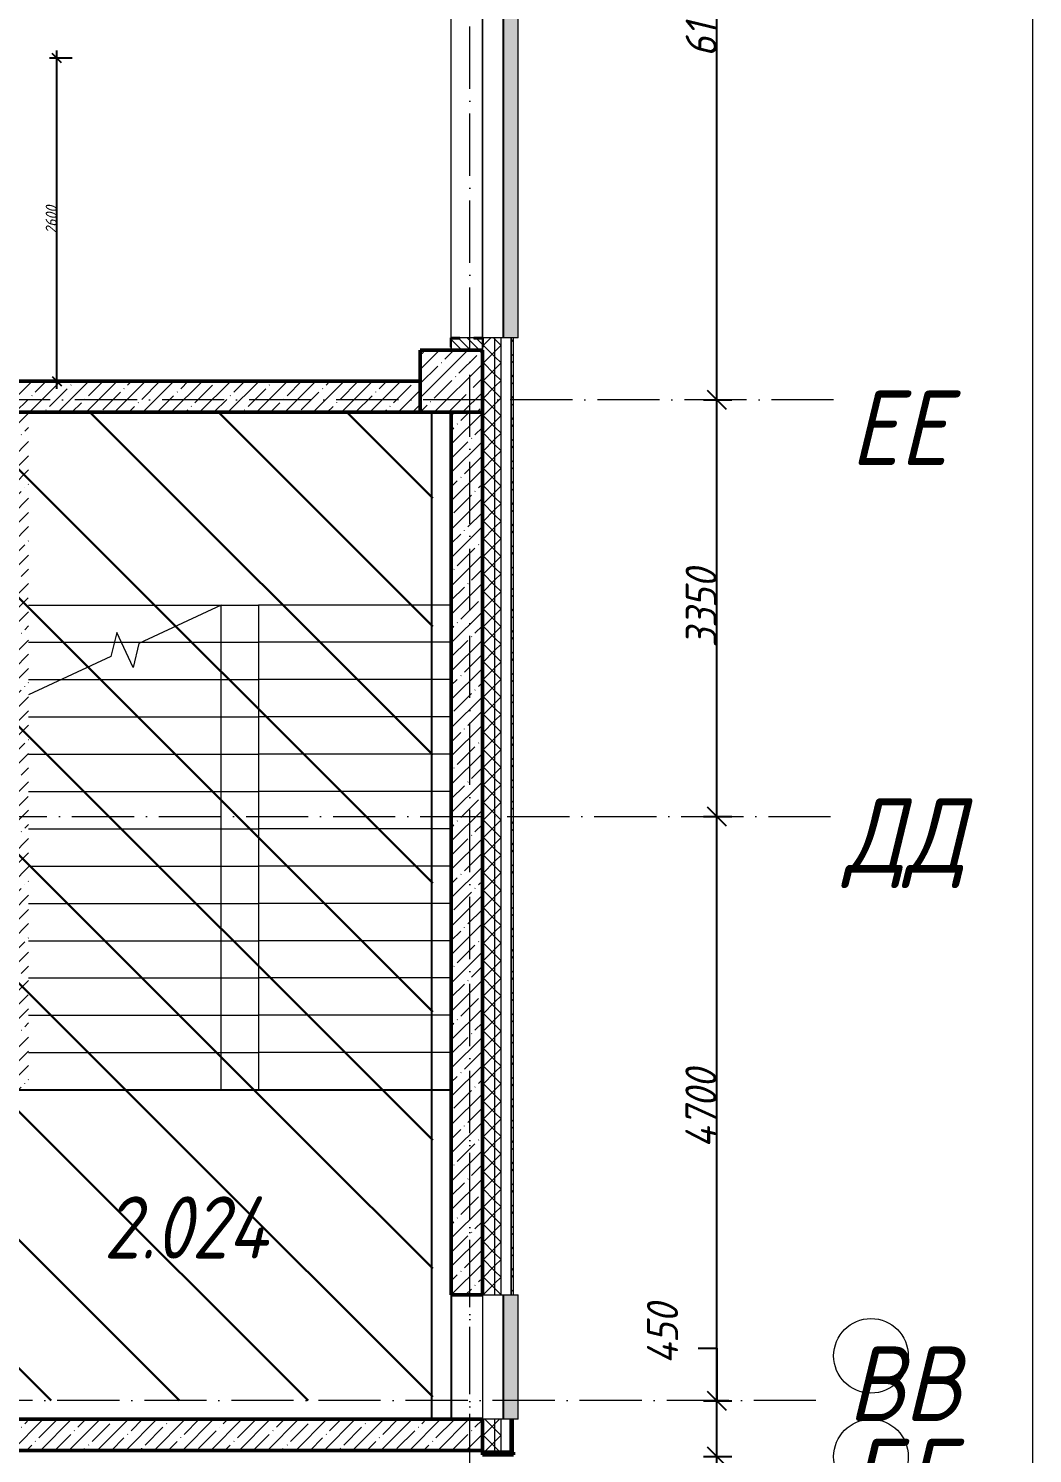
# Model space of a CAD drawing. Header units: millimetres. Extents: x -606178 to 312196, y -19338 to 632709.
# Drawn here: x -167301 to -159228, y 498600 to 510063 of the extents above; entities that cross this region are included whole.
import ezdxf

# ---------------------------------------------------------------- set-up
doc = ezdxf.new("R2010")
doc.units = ezdxf.units.MM
doc.linetypes.add('50_200_ШТРИХ_1Т_ш5_п1_п1_', pattern=[700, 500, -100, 0, -100])
for name, color, linetype, lineweight in [('4) ЛЕстницы', 5, 'Continuous', 30), ('A-____-____-DIMS', 7, 'Continuous', 9), ('A-FLOR-____-OTLN', 7, 'Continuous', 9), ('A-GENM-____-MCUT', 7, 'Continuous', 25), ('A-GENM-____-OTLN-1', 7, 'Continuous', 25), ('A-GLAZ-____-OTLN', 7, 'Continuous', 9), ('A-WALL-____-MCUT', 7, 'Continuous', 13), ('A-WALL-____-MCUT-1', 7, 'Continuous', 9), ('A-WALL-____-MCUT-2', 7, 'Continuous', 50), ('A-WALL-____-MCUT-3', 7, 'Continuous', 9), ('A-WALL-____-OTLN', 7, 'Continuous', 9), ('A-WALL-____-PATT-1', 7, 'Continuous', 9), ('A-WALL-FNSH-MCUT-1', 7, 'Continuous', 9), ('S-COLS-____-MCUT', 7, 'Continuous', 50), ('S-COLS-____-OTLN', 7, 'Continuous', 9), ('S-GRID-____-IDEN', 7, 'Continuous', 9), ('S-GRID-____-OTLN-1', 7, '50_200_ШТРИХ_1Т_ш5_п1_п1_', 9), ('S-STRS-____-MBND', 7, 'Continuous', 9), ('S-STRS-____-OTLN-1', 7, 'Continuous', 9), ('Марки помещений', 7, 'Continuous', 9)]:
    doc.layers.add(name, color=color, linetype=linetype, lineweight=lineweight)
doc.layers.add('A-GLAZ-____-OTLN-1', color=7, linetype='Continuous', lineweight=9, true_color=0xc0c0c0)
doc.styles.add('ISOCPEUR_I', font='isocpeui.ttf', dxfattribs={"width": 0.9, "height": 2.5})
doc.styles.add('ISOCPEUR_I_2', font='isocpeui.ttf', dxfattribs={"width": 0.85, "height": 2.3})
doc.styles.add('ISOCPEUR_I_7', font='isocpeui.ttf', dxfattribs={"width": 0.9, "height": 90})
doc.styles.add('ISOCPEUR_I_9', font='isocpeui.ttf', dxfattribs={"width": 0.9, "height": 250})
doc.dimstyles.new('ISO-1_8_0_9К_СРЕДНИЙ_Кладочные_2', dxfattribs={"dimscale": 304.8, "dimtxt": 89.638306, "dimasz": 0.246063, "dimexe": 0.19685, "dimexo": 0, "dimgap": 0, "dimtad": 1, "dimdec": 3, "dimrnd": 0.001, "dimdsep": 46, "dimtxsty": 'ISOCPEUR_I_7', "dimblk1": 'OBLIQUE', "dimblk2": 'OBLIQUE', "dimsah": 1, "dimcen": 0.09, "dimdle": 0.19685, "dimazin": 0, "dimtfac": 1, "dimtdec": 4, "dimtix": 1, "dimtmove": 1, "dimatfit": 3, "dimfxl": 1, "dimtvp": 1, "dimtolj": 1, "dimtzin": 0, "dimarcsym": 2})
doc.dimstyles.new('ISO-2_5_0_9К_БОЛЬШОЙ_ОСИ', dxfattribs={"dimscale": 304.8, "dimtxt": 248.995294, "dimasz": 0.492126, "dimexe": 0.393701, "dimexo": 0, "dimgap": 0, "dimtad": 1, "dimdec": 0, "dimzin": 0, "dimdsep": 46, "dimtxsty": 'ISOCPEUR_I_9', "dimblk1": 'OBLIQUE', "dimblk2": 'OBLIQUE', "dimsah": 1, "dimcen": 0.09, "dimdle": 0.393701, "dimazin": 0, "dimtfac": 1, "dimtdec": 4, "dimtix": 1, "dimtmove": 0, "dimatfit": 3, "dimfxl": 1, "dimtvp": 1, "dimtolj": 1, "dimtzin": 0, "dimarcsym": 2})
doc.dimstyles.new('ISO-2_5_0_9К_БОЛЬШОЙ_ОСИ_1', dxfattribs={"dimscale": 304.8, "dimtxt": 248.995294, "dimasz": 0.492126, "dimexe": 0.393701, "dimexo": 0, "dimgap": 0, "dimtad": 1, "dimdec": 0, "dimzin": 0, "dimdsep": 46, "dimtxsty": 'ISOCPEUR_I_9', "dimblk1": 'OBLIQUE', "dimblk2": 'OBLIQUE', "dimsah": 1, "dimcen": 0.09, "dimdle": 0.393701, "dimazin": 0, "dimtfac": 1, "dimtdec": 4, "dimtix": 1, "dimtmove": 1, "dimatfit": 3, "dimfxl": 1, "dimtvp": 1, "dimtolj": 1, "dimtzin": 0, "dimarcsym": 2})
pattern_1 = [(45, (-264901.3, 451794.26), (-70.71068, 70.71068), []), (135, (-264901.3, 451794.26), (-70.71068, -70.71068), [])]
pattern_2 = [(45, (-264901.3, 451794.26), (-114.04925, 114.04925), []), (45, (-264787.25, 451794.26), (-114.04925, 114.04925), [201.612, -40.322, 3.353, -36.97])]
pattern_3 = [(45, (-264901.3, 451794.26), (-70.71068, 70.71068), []), (135, (-264901.3, 451794.26), (-70.71068, -70.71068), [])]
pattern_4 = [(135, (-308161, 388080.6), (-516.3647, -516.3647), [])]

# ---------------------------------------------------------------- blocks, each defined once
blk = doc.blocks.new('BSC_Колонна _Прямоугольная - 500х500-V111-АР1_План отверстий 2 этажа в осях 1-64_Ю-ЯЯ')
at = {"layer": 'S-COLS-____-OTLN'}
h = blk.add_hatch(dxfattribs=at)
h.set_pattern_fill('FP_124', color=256, style=0, pattern_type=2)
h.set_pattern_definition([(315, (-55431.04, 101000), (114.04925, 114.04925), []), (315, (-55431.04, 100885.95), (114.04925, 114.04925), [201.613, -40.323, 3.353, -36.97])])
h.paths.add_polyline_path([(-250, 250), (-250, -250), (250, -250), (250, 250)], flags=0)
at = {"layer": 'S-COLS-____-MCUT'}
for p, q in [((250, 250), (-250, 250)), ((-250, 250), (-250, -250)), ((250, -250), (250, 250)), ((-250, -250), (250, -250))]:
    blk.add_line(p, q, dxfattribs=at)
blk = doc.blocks.new('Фахверк_СКБ_Уголок - 250_2700_1-27501432-АР1_План отверстий 2 этажа в осях 1-64_Ю-ЯЯ')
at = {"layer": 'A-GENM-____-MCUT'}
for p, q in [((200, 181), (125, 181)), ((125, 181), (125, 106)), ((131, 106), (131, 175)), ((131, 175), (200, 175)), ((200, 175), (200, 181)), ((125, 106), (131, 106)), ((131, -6), (125, -6)), ((125, -6), (125, -81)), ((125, -81), (200, -81)), ((131, -75), (131, -6)), ((200, -75), (131, -75)), ((200, -81), (200, -75))]:
    blk.add_line(p, q, dxfattribs=at)
blk = doc.blocks.new('Отлив_СКБ - Отлив витража_120_НВФ-31884153-АР1_План отверстий 2 этажа в осях 1-64_Ю-ЯЯ')
at = {"layer": 'A-GLAZ-____-OTLN-1'}
for points in [[(0, 0), (0, -2), (13700, -2), (13700, 0), (4672, 0)], [(0, -83), (0, -120), (13700, -120), (13700, -2), (0, -2), (0, -63)]]:
    blk.add_hatch(color=256, dxfattribs=at).paths.add_polyline_path(points, flags=0)
at = {"layer": 'A-GLAZ-____-OTLN'}
for p, q in [((0, 0), (13700, 0)), ((13700, -2), (0, -2)), ((0, -120), (0, -83)), ((0, -120), (13700, -120))]:
    blk.add_line(p, q, dxfattribs=at)
blk = doc.blocks.new('Отлив_СКБ - Отлив витража_120_НВФ-31885283-АР1_План отверстий 2 этажа в осях 1-64_Ю-ЯЯ')
at = {"layer": 'A-GLAZ-____-OTLN-1'}
for points in [[(426, -2), (1000, -2), (1000, 0), (0, 0), (0, -2)], [(426, -120), (1000, -120), (1000, -2), (0, -2), (0, -120)]]:
    blk.add_hatch(color=256, dxfattribs=at).paths.add_polyline_path(points, flags=0)
at = {"layer": 'A-GLAZ-____-OTLN'}
for p, q in [((0, 0), (1000, 0)), ((1000, -2), (0, -2)), ((0, -120), (0, -83)), ((1000, -83), (1000, -120)), ((0, -120), (1000, -120))]:
    blk.add_line(p, q, dxfattribs=at)
blk = doc.blocks.new('Стены 13 - Стены 4-31812941-АР1_План отверстий 2 этажа в осях 1-64_Ю-ЯЯ')
at = {"layer": 'A-WALL-____-MCUT'}
for p, q in [((-1844, 41030), (-1844, 41010)), ((-1594, 41030), (-1844, 41030)), ((-1844, 41010), (-1594, 41010)), ((-1594, 41010), (-1594, 41030))]:
    blk.add_line(p, q, dxfattribs=at)
blk = doc.blocks.new('Стены 13 - Стены 4-31812941-АР1_План отверстий 2 этажа в осях 1-64_А-ГГ')
at = {"layer": 'A-WALL-____-MCUT-2'}
for p, q in [((-1844, 41030), (-1844, 41010)), ((-1594, 41030), (-1844, 41030)), ((-1844, 41010), (-1594, 41010)), ((-1594, 41010), (-1594, 41030))]:
    blk.add_line(p, q, dxfattribs=at)
blk = doc.blocks.new('Ось сетки - Круг_Ø6_00__ISO-2_5_0_9K_-25732049-АР1_План отверстий 1 этажа в осях 1-64_А-ГГ')
at = {"layer": 'S-GRID-____-IDEN'}
blk.add_circle((0, 0), 3, dxfattribs=at)
blk = doc.blocks.new('_Oblique')
at = {"color": 0, "linetype": 'ByBlock', "lineweight": -2}
blk.add_line((-0.5, -0.5), (0.5, 0.5), dxfattribs=at)
blk = doc.blocks.new('*D4671')
at = {"layer": 'A-____-____-DIMS', "color": 0, "lineweight": -2, "transparency": 16777216}
for p, q in [((-161767, 494905), (-161767, 498695)), ((-161873, 498575), (-161647, 498575)), ((-161873, 495025), (-161647, 495025))]:
    blk.add_line(p, q, dxfattribs=at)
at = {"layer": 'Defpoints', "color": 0, "transparency": 16777216}
for p in [(-161873, 498575), (-161767, 498575), (-161873, 495025)]:
    blk.add_point(p, dxfattribs=at)
at = {"layer": 'A-____-____-DIMS', "color": 0, "lineweight": -2, "transparency": 16777216, "xscale": 150, "yscale": 150, "zscale": 150}
for p, rotation in [((-161767, 498575), 90), ((-161767, 495025), 270)]:
    blk.add_blockref('_Oblique', p, dxfattribs=dict(at, rotation=rotation))
at = {"layer": 'A-____-____-DIMS', "color": 0, "transparency": 16777216, "insert": (-161892, 496800), "char_height": 250, "width": 758.48, "attachment_point": 5, "rotation": 90, "style": 'ISOCPEUR_I_9'}
blk.add_mtext('\\A1;3550', dxfattribs=at)
blk = doc.blocks.new('*D4672')
at = {"layer": 'A-____-____-DIMS', "color": 0, "lineweight": -2, "transparency": 16777216}
for p, q in [((-161917, 499448), (-161767, 499448)), ((-161767, 499448), (-161767, 499025)), ((-161767, 498455), (-161767, 499145)), ((-161873, 499025), (-161647, 499025)), ((-161873, 498575), (-161647, 498575))]:
    blk.add_line(p, q, dxfattribs=at)
at = {"layer": 'Defpoints', "color": 0, "transparency": 16777216}
for p in [(-161873, 499025), (-161767, 499025), (-161873, 498575)]:
    blk.add_point(p, dxfattribs=at)
at = {"layer": 'A-____-____-DIMS', "color": 0, "lineweight": -2, "transparency": 16777216, "xscale": 150, "yscale": 150, "zscale": 150}
for p, rotation in [((-161767, 499025), 90), ((-161767, 498575), 270)]:
    blk.add_blockref('_Oblique', p, dxfattribs=dict(at, rotation=rotation))
at = {"layer": 'A-____-____-DIMS', "color": 0, "transparency": 16777216, "insert": (-162328, 499319), "char_height": 250, "width": 591.84, "attachment_point": 1, "rotation": 90, "line_spacing_factor": 1.149209, "style": 'ISOCPEUR_I_9'}
blk.add_mtext('\\A1;450', dxfattribs=at)
blk = doc.blocks.new('*D4774')
at = {"layer": 'A-____-____-DIMS', "color": 0, "lineweight": -2, "transparency": 16777216}
for p, q in [((-161767, 494905), (-161767, 498695)), ((-161873, 498575), (-161647, 498575)), ((-161873, 495025), (-161647, 495025))]:
    blk.add_line(p, q, dxfattribs=at)
at = {"layer": 'Defpoints', "color": 0, "transparency": 16777216}
for p in [(-161873, 498575), (-161767, 498575), (-161873, 495025)]:
    blk.add_point(p, dxfattribs=at)
at = {"layer": 'A-____-____-DIMS', "color": 0, "lineweight": -2, "transparency": 16777216, "xscale": 150, "yscale": 150, "zscale": 150}
for p, rotation in [((-161767, 498575), 90), ((-161767, 495025), 270)]:
    blk.add_blockref('_Oblique', p, dxfattribs=dict(at, rotation=rotation))
at = {"layer": 'A-____-____-DIMS', "color": 0, "transparency": 16777216, "insert": (-161892, 496800), "char_height": 250, "width": 758.48, "attachment_point": 5, "rotation": 90, "style": 'ISOCPEUR_I_9'}
blk.add_mtext('\\A1;3550', dxfattribs=at)
blk = doc.blocks.new('*D4775')
at = {"layer": 'A-____-____-DIMS', "color": 0, "lineweight": -2, "transparency": 16777216}
for p, q in [((-161917, 499448), (-161767, 499448)), ((-161767, 499448), (-161767, 499025)), ((-161767, 498455), (-161767, 499145)), ((-161873, 499025), (-161647, 499025)), ((-161873, 498575), (-161647, 498575))]:
    blk.add_line(p, q, dxfattribs=at)
at = {"layer": 'Defpoints', "color": 0, "transparency": 16777216}
for p in [(-161873, 499025), (-161767, 499025), (-161873, 498575)]:
    blk.add_point(p, dxfattribs=at)
at = {"layer": 'A-____-____-DIMS', "color": 0, "lineweight": -2, "transparency": 16777216, "xscale": 150, "yscale": 150, "zscale": 150}
for p, rotation in [((-161767, 499025), 90), ((-161767, 498575), 270)]:
    blk.add_blockref('_Oblique', p, dxfattribs=dict(at, rotation=rotation))
at = {"layer": 'A-____-____-DIMS', "color": 0, "transparency": 16777216, "insert": (-162328, 499319), "char_height": 250, "width": 591.84, "attachment_point": 1, "rotation": 90, "line_spacing_factor": 1.149209, "style": 'ISOCPEUR_I_9'}
blk.add_mtext('\\A1;450', dxfattribs=at)
blk = doc.blocks.new('*D4776')
at = {"layer": 'A-____-____-DIMS', "color": 0, "lineweight": -2, "transparency": 16777216}
for p, q in [((-161767, 498905), (-161767, 503845)), ((-161873, 503725), (-161647, 503725)), ((-161873, 499025), (-161647, 499025))]:
    blk.add_line(p, q, dxfattribs=at)
at = {"layer": 'Defpoints', "color": 0, "transparency": 16777216}
for p in [(-161873, 503725), (-161767, 503725), (-161873, 499025)]:
    blk.add_point(p, dxfattribs=at)
at = {"layer": 'A-____-____-DIMS', "color": 0, "lineweight": -2, "transparency": 16777216, "xscale": 150, "yscale": 150, "zscale": 150}
for p, rotation in [((-161767, 503725), 90), ((-161767, 499025), 270)]:
    blk.add_blockref('_Oblique', p, dxfattribs=dict(at, rotation=rotation))
at = {"layer": 'A-____-____-DIMS', "color": 0, "transparency": 16777216, "insert": (-161894, 501375), "char_height": 250, "width": 781.46, "attachment_point": 5, "rotation": 90, "style": 'ISOCPEUR_I_9'}
blk.add_mtext('\\A1;4700', dxfattribs=at)
blk = doc.blocks.new('*D4777')
at = {"layer": 'A-____-____-DIMS', "color": 0, "lineweight": -2, "transparency": 16777216}
for p, q in [((-161767, 503605), (-161767, 507195)), ((-161873, 507075), (-161647, 507075)), ((-161873, 503725), (-161647, 503725))]:
    blk.add_line(p, q, dxfattribs=at)
at = {"layer": 'Defpoints', "color": 0, "transparency": 16777216}
for p in [(-161873, 507075), (-161767, 507075), (-161873, 503725)]:
    blk.add_point(p, dxfattribs=at)
at = {"layer": 'A-____-____-DIMS', "color": 0, "lineweight": -2, "transparency": 16777216, "xscale": 150, "yscale": 150, "zscale": 150}
for p, rotation in [((-161767, 507075), 90), ((-161767, 503725), 270)]:
    blk.add_blockref('_Oblique', p, dxfattribs=dict(at, rotation=rotation))
at = {"layer": 'A-____-____-DIMS', "color": 0, "transparency": 16777216, "insert": (-161892, 505400), "char_height": 250, "width": 758.48, "attachment_point": 5, "rotation": 90, "style": 'ISOCPEUR_I_9'}
blk.add_mtext('\\A1;3350', dxfattribs=at)
blk = doc.blocks.new('*D4778')
at = {"layer": 'A-____-____-DIMS', "color": 0, "lineweight": -2, "transparency": 16777216}
for p, q in [((-161767, 506955), (-161767, 513295)), ((-161873, 513175), (-161647, 513175)), ((-161873, 507075), (-161647, 507075))]:
    blk.add_line(p, q, dxfattribs=at)
at = {"layer": 'Defpoints', "color": 0, "transparency": 16777216}
for p in [(-161873, 513175), (-161767, 513175), (-161873, 507075)]:
    blk.add_point(p, dxfattribs=at)
at = {"layer": 'A-____-____-DIMS', "color": 0, "lineweight": -2, "transparency": 16777216, "xscale": 150, "yscale": 150, "zscale": 150}
for p, rotation in [((-161767, 513175), 90), ((-161767, 507075), 270)]:
    blk.add_blockref('_Oblique', p, dxfattribs=dict(at, rotation=rotation))
at = {"layer": 'A-____-____-DIMS', "color": 0, "transparency": 16777216, "insert": (-161892, 510125), "char_height": 250, "width": 701.02, "attachment_point": 5, "rotation": 90, "style": 'ISOCPEUR_I_9'}
blk.add_mtext('\\A1;6100', dxfattribs=at)
blk = doc.blocks.new('*D4959')
at = {"layer": 'A-____-____-DIMS', "color": 0, "lineweight": -2, "transparency": 16777216}
for p, q in [((-167073, 507165), (-167073, 509885)), ((-166951, 509825), (-167133, 509825)), ((-167179, 507225), (-167013, 507225))]:
    blk.add_line(p, q, dxfattribs=at)
at = {"layer": 'Defpoints', "color": 0, "transparency": 16777216}
for p in [(-167073, 509825), (-166951, 509825), (-167179, 507225)]:
    blk.add_point(p, dxfattribs=at)
at = {"layer": 'A-____-____-DIMS', "color": 0, "lineweight": -2, "transparency": 16777216, "xscale": 75, "yscale": 75, "zscale": 75}
for p, rotation in [((-167073, 509825), 90), ((-167073, 507225), 270)]:
    blk.add_blockref('_Oblique', p, dxfattribs=dict(at, rotation=rotation))
at = {"layer": 'A-____-____-DIMS', "color": 0, "transparency": 16777216, "insert": (-167118, 508525), "char_height": 90, "width": 546.1, "attachment_point": 5, "rotation": 90, "style": 'ISOCPEUR_I_7'}
blk.add_mtext('\\A1;2600', dxfattribs=at)

msp = doc.modelspace()

# ---------------------------------------------------------------- hatches: boundary and pattern name
at = {"layer": '4) ЛЕстницы'}
h = msp.add_hatch(dxfattribs=at)
h.set_pattern_fill('ANSI31', color=256, scale=230, angle=90)
h.set_pattern_definition(pattern_4)
h.paths.add_polyline_path([(-167451.3011, 501075.3011), (-167451.3011, 506975.3011), (-164051.3011, 506975.3011), (-164051.3011, 501075.3011)])
h = msp.add_hatch(dxfattribs=at)
h.set_pattern_fill('ANSI31', color=256, scale=230, angle=90)
h.set_pattern_definition(pattern_4)
h.paths.add_polyline_path([(-171551.3011, 499025.3011), (-171551.3011, 501075.3011), (-164051.3011, 501075.3011), (-164051.3011, 499025.3011)])
at = {"layer": 'A-WALL-____-PATT-1'}
h = msp.add_hatch(dxfattribs=at)
h.set_pattern_fill('FP_1', color=256, style=0, pattern_type=2)
h.set_pattern_definition(pattern_1)
h.paths.add_polyline_path([(-163651.3011, 498610.3011), (-163551.3011, 498610.3011), (-163551.3011, 498875.3011), (-163651.3011, 498875.3011)], flags=0)
h.paths.add_polyline_path([(-163551.3011, 499875.3011), (-163551.3011, 507575.3011), (-163645.3011, 507575.3011), (-163645.3011, 507500.3011), (-163651.3011, 507500.3011), (-163651.3011, 499875.3011)], flags=0)
h.paths.add_polyline_path([(-163551.3011, 521275.3011), (-163551.3011, 522525.3011), (-163645.3011, 522525.3011), (-163645.3011, 522450.3011), (-163651.3011, 522450.3011), (-163651.3011, 521350.3011), (-163645.3011, 521350.3011), (-163645.3011, 521275.3011)], flags=0)
h.paths.add_polyline_path([(-163645.3011, 524325.3011), (-163551.3011, 524325.3011), (-163551.3011, 525525.3011), (-163651.3011, 525525.3011), (-163651.3011, 524400.3011), (-163645.3011, 524400.3011), (-163645.3011, 524331.3011)], flags=0)
h.paths.add_polyline_path([(-163645.3011, 527325.3011), (-163551.3011, 527325.3011), (-163551.3011, 528525.3011), (-163645.3011, 528525.3011), (-163645.3011, 528450.3011), (-163651.3011, 528450.3011), (-163651.3011, 527400.3011), (-163645.3011, 527400.3011), (-163645.3011, 527331.3011)], flags=0)
h.paths.add_polyline_path([(-163645.3011, 530325.3011), (-163551.3011, 530325.3011), (-163551.3011, 531525.3011), (-163645.3011, 531525.3011), (-163645.3011, 531450.3011), (-163651.3011, 531450.3011), (-163651.3011, 530400.3011), (-163645.3011, 530400.3011), (-163645.3011, 530331.3011)], flags=0)
h.paths.add_polyline_path([(-163551.3011, 533325.3011), (-163551.3011, 537475.3011), (-163651.3011, 537475.3011), (-163651.3011, 533325.3011)], flags=0)
h = msp.add_hatch(dxfattribs=at)
h.set_pattern_fill('FP_1', color=256, style=0, pattern_type=2)
h.set_pattern_definition(pattern_1)
h.paths.add_polyline_path([(-163501.3011, 498610.3011), (-163501.3011, 498875.3011), (-163551.3011, 498875.3011), (-163551.3011, 498610.3011)], flags=0)
h.paths.add_polyline_path([(-163551.3011, 499875.3011), (-163501.3011, 499875.3011), (-163501.3011, 507575.3011), (-163551.3011, 507575.3011), (-163551.3011, 502561.2016)], flags=0)
h.paths.add_polyline_path([(-163551.3011, 521275.3011), (-163501.3011, 521275.3011), (-163501.3011, 522525.3011), (-163551.3011, 522525.3011), (-163551.3011, 521934.1498)], flags=0)
h.paths.add_polyline_path([(-163551.3011, 524325.3011), (-163501.3011, 524325.3011), (-163501.3011, 525525.3011), (-163551.3011, 525525.3011), (-163551.3011, 525162.9745)], flags=0)
h.paths.add_polyline_path([(-163501.3011, 527325.3011), (-163501.3011, 528525.3011), (-163551.3011, 528525.3011), (-163551.3011, 527325.3011)], flags=0)
h.paths.add_polyline_path([(-163501.3011, 530325.3011), (-163501.3011, 531525.3011), (-163551.3011, 531525.3011), (-163551.3011, 530325.3011)], flags=0)
h.paths.add_polyline_path([(-163501.3011, 533325.3011), (-163501.3011, 537575.3011), (-163551.3011, 537575.3011), (-163551.3011, 533325.3011)], flags=0)
h = msp.add_hatch(dxfattribs=at)
h.set_pattern_fill('FP_6', color=256, style=0, pattern_type=2)
h.set_pattern_definition([(135, (-264901.3, 451794.26), (-35.35534, -35.35534), [])])
h.paths.add_polyline_path([(-163651.3011, 507475.3011), (-163651.3011, 507569.3011), (-163720.3011, 507569.3011), (-163720.3011, 507575.3011), (-163832.3011, 507575.3011), (-163832.3011, 507569.3011), (-163901.3011, 507569.3011), (-163901.3011, 507475.3011), (-163720.3011, 507475.3011)], flags=0)
h = msp.add_hatch(dxfattribs=at)
h.set_pattern_fill('FP_3', color=256, style=0, pattern_type=2)
h.set_pattern_definition([(45, (-264901.3, 451794.26), (-85.53659, 85.53659), []), (45, (-264844.28, 451794.26), (-85.53659, 85.53659), [])])
h.paths.add_polyline_path([(-163401.3011, 498610.3011), (-163401.3011, 498875.3011), (-163421.3011, 498875.3011), (-163421.3011, 498610.3011)], flags=0)
h.paths.add_polyline_path([(-163421.3011, 499875.3011), (-163401.3011, 499875.3011), (-163401.3011, 507575.3011), (-163421.3011, 507575.3011), (-163421.3011, 502561.2016)], flags=0)
h = msp.add_hatch(dxfattribs=at)
h.set_pattern_fill('FP_13', color=256, style=0, pattern_type=2)
h.set_pattern_definition(pattern_2)
h.paths.add_polyline_path([(-164151.3011, 506975.3011), (-164151.3011, 507225.3011), (-167551.3011, 507225.3011), (-167551.3011, 506975.3011), (-165936.4448, 506975.3011)], flags=0)
h = msp.add_hatch(dxfattribs=at)
h.set_pattern_fill('FP_13', color=256, style=0, pattern_type=2)
h.set_pattern_definition(pattern_2)
h.paths.add_polyline_path([(-167301.3011, 501775.3011), (-167301.3011, 506975.3011), (-167551.3011, 506975.3011), (-167551.3011, 501775.3011)], flags=0)
h = msp.add_hatch(dxfattribs=at)
h.set_pattern_fill('FP_13', color=256, style=0, pattern_type=2)
h.set_pattern_definition(pattern_2)
h.paths.add_polyline_path([(-163651.3011, 499875.3011), (-163651.3011, 506975.3011), (-163901.3011, 506975.3011), (-163901.3011, 499875.3011)], flags=0)
h = msp.add_hatch(dxfattribs=at)
h.set_pattern_fill('FP_13', color=256, style=0, pattern_type=2)
h.set_pattern_definition(pattern_2)
h.paths.add_polyline_path([(-167301.3011, 501525.3011), (-167301.3011, 501775.3011), (-168051.3011, 501775.3011), (-168051.3011, 501525.3011), (-167801.3011, 501525.3011)], flags=0)
h = msp.add_hatch(dxfattribs=at)
h.set_pattern_fill('FP_13', color=256, style=0, pattern_type=2)
h.set_pattern_definition(pattern_2)
h.paths.add_polyline_path([(-163651.3011, 498625.3011), (-163651.3011, 498875.3011), (-168051.3011, 498875.3011), (-168051.3011, 498625.3011), (-164168.9441, 498625.3011)], flags=0)
h = msp.add_hatch(dxfattribs=at)
h.set_pattern_fill('FP_25', color=256, style=0, pattern_type=2)
h.set_pattern_definition([(45, (-264901.3, 451794.26), (-114.04925, 114.04925), []), (45, (-264787.25, 451794.26), (-114.04925, 114.04925), [201.612, -40.322, 3.353, -36.97])])
h.paths.add_polyline_path([(-163651.3011, 498625.3011), (-163651.3011, 498875.3011), (-168051.3011, 498875.3011), (-168051.3011, 498625.3011), (-164169.5263, 498625.3011)], flags=0)
h = msp.add_hatch(dxfattribs=at)
h.set_pattern_fill('FP_1', color=256, style=0, pattern_type=2)
h.set_pattern_definition(pattern_3)
h.paths.add_polyline_path([(-163551.3011, 498610.3011), (-163551.3011, 498875.3011), (-163651.3011, 498875.3011), (-163651.3011, 498610.3011)], flags=0)
h = msp.add_hatch(dxfattribs=at)
h.set_pattern_fill('FP_1', color=256, style=0, pattern_type=2)
h.set_pattern_definition(pattern_3)
h.paths.add_polyline_path([(-163501.3011, 498610.3011), (-163501.3011, 498875.3011), (-163551.3011, 498875.3011), (-163551.3011, 498610.3011)], flags=0)
h = msp.add_hatch(dxfattribs=at)
h.set_pattern_fill('FP_3', color=256, style=0, pattern_type=2)
h.set_pattern_definition([(45, (-264901.3, 451794.26), (-85.53659, 85.53659), []), (45, (-264844.28, 451794.26), (-85.53659, 85.53659), [])])
h.paths.add_polyline_path([(-163401.3011, 498610.3011), (-163401.3011, 498875.3011), (-163421.3011, 498875.3011), (-163421.3011, 498610.3011)], flags=0)

# ---------------------------------------------------------------- linework, layer by layer
at = {"color": 1, "lineweight": 0}
msp.add_lwpolyline([(-272464.0879, 544596.983), (-159228.0879, 544596.983), (-159228.0879, 445768.983), (-272464.0879, 445768.983)], close=True, dxfattribs=at)
for points in [[(-167801.3011, 498875.3011), (-164058.9432, 498875.3011), (-164058.9432, 506975.3011), (-167801.3011, 506975.3011)], [(-167801.3011, 501525.3011), (-163901.3011, 501525.3011), (-163901.3011, 498875.3011), (-167801.3011, 498875.3011)]]:
    msp.add_lwpolyline(points, close=True)
at = {"layer": 'A-FLOR-____-OTLN'}
msp.add_line((-163901.3011, 501525.3011), (-165751.3011, 501525.3011), dxfattribs=at)
at = {"layer": 'A-WALL-____-MCUT'}
for p, q in [((-163720.3011, 507575.3011), (-163832.3011, 507575.3011)), ((-163421.3011, 507575.3011), (-163645.3011, 507575.3011)), ((-163421.3011, 499875.3011), (-163421.3011, 507575.3011)), ((-163901.3011, 507500.3011), (-163901.3011, 507475.3011)), ((-163651.3011, 499875.3011), (-163421.3011, 499875.3011)), ((-163651.3011, 498875.3011), (-163651.3011, 498610.3011)), ((-163421.3011, 498875.3011), (-163651.3011, 498875.3011)), ((-163421.3011, 498610.3011), (-163421.3011, 498875.3011)), ((-163651.3011, 498610.3011), (-163421.3011, 498610.3011))]:
    msp.add_line(p, q, dxfattribs=at)
at = {"layer": 'A-WALL-____-MCUT-1'}
for p, q in [((-163551.3011, 499875.3011), (-163551.3011, 507575.3011)), ((-163501.3011, 499875.3011), (-163501.3011, 507575.3011)), ((-163651.3011, 507475.3011), (-163651.3011, 507500.3011)), ((-163651.3011, 507500.3011), (-163651.3011, 507475.3011)), ((-163651.3011, 498875.3011), (-167801.3011, 498875.3011)), ((-163651.3011, 498625.3011), (-163651.3011, 498875.3011)), ((-163551.3011, 498610.3011), (-163551.3011, 498875.3011)), ((-163501.3011, 498610.3011), (-163501.3011, 498875.3011)), ((-168051.3011, 498625.3011), (-163651.3011, 498625.3011))]:
    msp.add_line(p, q, dxfattribs=at)
at = {"layer": 'A-WALL-____-MCUT-2'}
for p, q in [((-164151.3011, 507225.3011), (-167551.3011, 507225.3011)), ((-167551.3011, 506975.3011), (-164151.3011, 506975.3011)), ((-163901.3011, 506975.3011), (-163901.3011, 499875.3011)), ((-163651.3011, 506975.3011), (-163651.3011, 499875.3011)), ((-163651.3011, 499875.3011), (-163651.3011, 506975.3011)), ((-163901.3011, 499875.3011), (-163651.3011, 499875.3011)), ((-163651.3011, 498875.3011), (-167801.3011, 498875.3011)), ((-163651.3011, 498625.3011), (-163651.3011, 498875.3011)), ((-163651.3011, 498875.3011), (-163651.3011, 498610.3011)), ((-163421.3011, 498610.3011), (-163421.3011, 498875.3011)), ((-168051.3011, 498625.3011), (-163651.3011, 498625.3011)), ((-163651.3011, 498610.3011), (-163421.3011, 498610.3011))]:
    msp.add_line(p, q, dxfattribs=at)
at = {"layer": 'A-WALL-____-MCUT-3'}
for p, q in [((-163551.3011, 498610.3011), (-163551.3011, 498875.3011)), ((-163501.3011, 498610.3011), (-163501.3011, 498875.3011))]:
    msp.add_line(p, q, dxfattribs=at)
at = {"layer": 'A-WALL-____-OTLN'}
for p, q in [((-163901.3011, 507575.3011), (-163901.3011, 512925.3011)), ((-163651.3011, 507575.3011), (-163651.3011, 512925.3011)), ((-163651.3011, 512925.3011), (-163651.3011, 507575.3011)), ((-163901.3011, 498875.3011), (-163901.3011, 499875.3011)), ((-163651.3011, 499875.3011), (-163651.3011, 498875.3011))]:
    msp.add_line(p, q, dxfattribs=at)
at = {"layer": 'A-WALL-FNSH-MCUT-1'}
for p, q in [((-163401.3011, 507575.3011), (-163421.3011, 507575.3011)), ((-163421.3011, 507575.3011), (-163421.3011, 499875.3011)), ((-163401.3011, 499875.3011), (-163401.3011, 507575.3011)), ((-163421.3011, 499875.3011), (-163401.3011, 499875.3011)), ((-163401.3011, 498875.3011), (-163421.3011, 498875.3011)), ((-163421.3011, 498875.3011), (-163421.3011, 498610.3011)), ((-163421.3011, 498875.3011), (-163421.3011, 498610.3011)), ((-163401.3011, 498610.3011), (-163401.3011, 498875.3011)), ((-163401.3011, 498610.3011), (-163401.3011, 498875.3011)), ((-163421.3011, 498610.3011), (-163401.3011, 498610.3011)), ((-163421.3011, 498610.3011), (-163401.3011, 498610.3011))]:
    msp.add_line(p, q, dxfattribs=at)
at = {"layer": 'S-GRID-____-OTLN-1'}
for p, q in [((-163751.3011, 491375.8881), (-163751.3011, 542687.1106)), ((-160826.8945, 507075.3011), (-269570.0713, 507075.3011)), ((-195656.6634, 503725.3011), (-160826.8945, 503725.3011)), ((-163751.3011, 447311.6528), (-163751.3011, 501675.2188)), ((-163751.3011, 447311.6528), (-163751.3011, 501675.2188)), ((-160969.1862, 499025.3011), (-171880.0367, 499025.3011)), ((-160969.1862, 499025.3011), (-171880.0367, 499025.3011))]:
    msp.add_line(p, q, dxfattribs=at)
at = {"layer": 'S-STRS-____-MBND'}
for p, q in [((-165751.3011, 505425.3011), (-166413.0126, 505116.74)), ((-166592.3352, 505205.5233), (-166639.5895, 505011.0854)), ((-166460.267, 504922.3021), (-166592.3352, 505205.5233)), ((-166413.0126, 505116.74), (-166460.267, 504922.3021)), ((-166639.5895, 505011.0854), (-167301.3011, 504702.5243))]:
    msp.add_line(p, q, dxfattribs=at)
at = {"layer": 'S-STRS-____-OTLN-1'}
for p, q in [((-167301.3011, 505425.3011), (-165451.3011, 505425.3011)), ((-167301.3011, 505425.3011), (-165451.3011, 505425.3011)), ((-165751.3011, 505125.3011), (-165751.3011, 505425.3011)), ((-163901.3011, 505425.3011), (-165451.3011, 505425.3011)), ((-165451.3011, 505425.3011), (-165451.3011, 505125.3011)), ((-163901.3011, 505425.3011), (-165451.3011, 505425.3011)), ((-167301.3011, 505125.3011), (-166611.8316, 505125.3011)), ((-167301.3011, 505125.3011), (-166611.8316, 505125.3011)), ((-166611.8316, 505125.3011), (-166554.927, 505125.3011)), ((-166611.8316, 505125.3011), (-166554.927, 505125.3011)), ((-166554.927, 505125.3011), (-166394.6531, 505125.3011)), ((-166554.927, 505125.3011), (-166394.6531, 505125.3011)), ((-166394.6531, 505125.3011), (-165751.3011, 505125.3011)), ((-166394.6531, 505125.3011), (-165751.3011, 505125.3011)), ((-165751.3011, 504825.3011), (-165751.3011, 505125.3011)), ((-165751.3011, 505125.3011), (-165451.3011, 505125.3011)), ((-165751.3011, 505125.3011), (-165451.3011, 505125.3011)), ((-165451.3011, 505125.3011), (-165451.3011, 504825.3011)), ((-163901.3011, 505125.3011), (-165451.3011, 505125.3011)), ((-163901.3011, 505125.3011), (-165451.3011, 505125.3011)), ((-167301.3011, 504825.3011), (-167038.0052, 504825.3011)), ((-167301.3011, 504825.3011), (-167038.0052, 504825.3011)), ((-167038.0052, 504825.3011), (-165751.3011, 504825.3011)), ((-167038.0052, 504825.3011), (-165751.3011, 504825.3011)), ((-165751.3011, 504525.3011), (-165751.3011, 504825.3011)), ((-165751.3011, 504825.3011), (-165451.3011, 504825.3011)), ((-165751.3011, 504825.3011), (-165451.3011, 504825.3011)), ((-165451.3011, 504825.3011), (-165451.3011, 504525.3011)), ((-163901.3011, 504825.3011), (-165451.3011, 504825.3011)), ((-163901.3011, 504825.3011), (-165451.3011, 504825.3011)), ((-167301.3011, 504525.3011), (-165751.3011, 504525.3011)), ((-167301.3011, 504525.3011), (-165751.3011, 504525.3011)), ((-165751.3011, 504225.3011), (-165751.3011, 504525.3011)), ((-165751.3011, 504525.3011), (-165451.3011, 504525.3011)), ((-165751.3011, 504525.3011), (-165451.3011, 504525.3011)), ((-165451.3011, 504525.3011), (-165451.3011, 504225.3011)), ((-163901.3011, 504525.3011), (-165451.3011, 504525.3011)), ((-163901.3011, 504525.3011), (-165451.3011, 504525.3011)), ((-167301.3011, 504225.3011), (-165751.3011, 504225.3011)), ((-167301.3011, 504225.3011), (-165751.3011, 504225.3011)), ((-165751.3011, 503925.3011), (-165751.3011, 504225.3011)), ((-165751.3011, 504225.3011), (-165451.3011, 504225.3011)), ((-165751.3011, 504225.3011), (-165451.3011, 504225.3011)), ((-165451.3011, 504225.3011), (-165451.3011, 503925.3011)), ((-163901.3011, 504225.3011), (-165451.3011, 504225.3011)), ((-163901.3011, 504225.3011), (-165451.3011, 504225.3011)), ((-167301.3011, 503925.3011), (-165751.3011, 503925.3011)), ((-167301.3011, 503925.3011), (-165751.3011, 503925.3011)), ((-165751.3011, 503625.3011), (-165751.3011, 503925.3011)), ((-165751.3011, 503925.3011), (-165451.3011, 503925.3011)), ((-165751.3011, 503925.3011), (-165451.3011, 503925.3011)), ((-165451.3011, 503925.3011), (-165451.3011, 503625.3011)), ((-163901.3011, 503925.3011), (-165451.3011, 503925.3011)), ((-163901.3011, 503925.3011), (-165451.3011, 503925.3011)), ((-167301.3011, 503625.3011), (-165751.3011, 503625.3011)), ((-167301.3011, 503625.3011), (-165751.3011, 503625.3011)), ((-165751.3011, 503325.3011), (-165751.3011, 503625.3011)), ((-165751.3011, 503625.3011), (-165451.3011, 503625.3011)), ((-165751.3011, 503625.3011), (-165451.3011, 503625.3011)), ((-165451.3011, 503625.3011), (-165451.3011, 503325.3011)), ((-163901.3011, 503625.3011), (-165451.3011, 503625.3011)), ((-163901.3011, 503625.3011), (-165451.3011, 503625.3011)), ((-167301.3011, 503325.3011), (-165751.3011, 503325.3011)), ((-167301.3011, 503325.3011), (-165751.3011, 503325.3011)), ((-165751.3011, 503025.3011), (-165751.3011, 503325.3011)), ((-165751.3011, 503325.3011), (-165451.3011, 503325.3011)), ((-165751.3011, 503325.3011), (-165451.3011, 503325.3011)), ((-165451.3011, 503325.3011), (-165451.3011, 503025.3011)), ((-163901.3011, 503325.3011), (-165451.3011, 503325.3011)), ((-163901.3011, 503325.3011), (-165451.3011, 503325.3011)), ((-167301.3011, 503025.3011), (-165751.3011, 503025.3011)), ((-167301.3011, 503025.3011), (-165751.3011, 503025.3011)), ((-165751.3011, 502725.3011), (-165751.3011, 503025.3011)), ((-165751.3011, 503025.3011), (-165451.3011, 503025.3011)), ((-165751.3011, 503025.3011), (-165451.3011, 503025.3011)), ((-165451.3011, 503025.3011), (-165451.3011, 502725.3011)), ((-163901.3011, 503025.3011), (-165451.3011, 503025.3011)), ((-163901.3011, 503025.3011), (-165451.3011, 503025.3011)), ((-167301.3011, 502725.3011), (-165751.3011, 502725.3011)), ((-167301.3011, 502725.3011), (-165751.3011, 502725.3011)), ((-165751.3011, 502425.3011), (-165751.3011, 502725.3011)), ((-165751.3011, 502725.3011), (-165451.3011, 502725.3011)), ((-165751.3011, 502725.3011), (-165451.3011, 502725.3011)), ((-165451.3011, 502725.3011), (-165451.3011, 502425.3011)), ((-163901.3011, 502725.3011), (-165451.3011, 502725.3011)), ((-163901.3011, 502725.3011), (-165451.3011, 502725.3011)), ((-167301.3011, 502425.3011), (-165751.3011, 502425.3011)), ((-167301.3011, 502425.3011), (-165751.3011, 502425.3011)), ((-165751.3011, 502125.3011), (-165751.3011, 502425.3011)), ((-165751.3011, 502425.3011), (-165451.3011, 502425.3011)), ((-165751.3011, 502425.3011), (-165451.3011, 502425.3011)), ((-165451.3011, 502425.3011), (-165451.3011, 502125.3011)), ((-163901.3011, 502425.3011), (-165451.3011, 502425.3011)), ((-163901.3011, 502425.3011), (-165451.3011, 502425.3011)), ((-167301.3011, 502125.3011), (-165751.3011, 502125.3011)), ((-167301.3011, 502125.3011), (-165751.3011, 502125.3011)), ((-165751.3011, 501825.3011), (-165751.3011, 502125.3011)), ((-165751.3011, 502125.3011), (-165451.3011, 502125.3011)), ((-165751.3011, 502125.3011), (-165451.3011, 502125.3011)), ((-165451.3011, 502125.3011), (-165451.3011, 501825.3011)), ((-163901.3011, 502125.3011), (-165451.3011, 502125.3011)), ((-163901.3011, 502125.3011), (-165451.3011, 502125.3011)), ((-167301.3011, 501825.3011), (-165751.3011, 501825.3011)), ((-167301.3011, 501825.3011), (-165751.3011, 501825.3011)), ((-165751.3011, 501525.3011), (-165751.3011, 501825.3011)), ((-165751.3011, 501825.3011), (-165451.3011, 501825.3011)), ((-165751.3011, 501825.3011), (-165451.3011, 501825.3011)), ((-165451.3011, 501825.3011), (-165451.3011, 501525.3011)), ((-163901.3011, 501825.3011), (-165451.3011, 501825.3011)), ((-163901.3011, 501825.3011), (-165451.3011, 501825.3011)), ((-167301.3011, 501525.3011), (-165751.3011, 501525.3011)), ((-167301.3011, 501525.3011), (-165751.3011, 501525.3011)), ((-163901.3011, 501525.3011), (-165451.3011, 501525.3011))]:
    msp.add_line(p, q, dxfattribs=at)

# ---------------------------------------------------------------- block references
at = {"layer": 'A-GENM-____-OTLN-1', "rotation": 269.9999999999999}
msp.add_blockref('Фахверк_СКБ_Уголок - 250_2700_1-27501432-АР1_План отверстий 2 этажа в осях 1-64_Ю-ЯЯ', (-163826.3011, 507700.3011), dxfattribs=at)
at = {"layer": 'A-GLAZ-____-OTLN', "rotation": 90}
for name, p in [('Отлив_СКБ - Отлив витража_120_НВФ-31884153-АР1_План отверстий 2 этажа в осях 1-64_Ю-ЯЯ', (-163484.3011, 507575.3011)), ('Отлив_СКБ - Отлив витража_120_НВФ-31885283-АР1_План отверстий 2 этажа в осях 1-64_Ю-ЯЯ', (-163484.3011, 498875.3011))]:
    msp.add_blockref(name, p, dxfattribs=at)
at = {"layer": 'A-WALL-____-OTLN'}
for name in ['Стены 13 - Стены 4-31812941-АР1_План отверстий 2 этажа в осях 1-64_Ю-ЯЯ', 'Стены 13 - Стены 4-31812941-АР1_План отверстий 2 этажа в осях 1-64_А-ГГ']:
    msp.add_blockref(name, (-161807.7893, 457580.0591), dxfattribs=at)
at = {"layer": 'S-COLS-____-OTLN', "rotation": 89.9999999999999}
msp.add_blockref('BSC_Колонна _Прямоугольная - 500х500-V111-АР1_План отверстий 2 этажа в осях 1-64_Ю-ЯЯ', (-163901.3011, 507225.3011), dxfattribs=at)
at = {"layer": 'S-GRID-____-IDEN', "xscale": 99.99999999999993, "yscale": 99.99999999999993, "zscale": 99.99999999999993}
for p, rotation in [((-160526.8945, 499385.7571), 89.99999999999982), ((-160526.8945, 498575.3011), 269.9999999999995)]:
    msp.add_blockref('Ось сетки - Круг_Ø6_00__ISO-2_5_0_9K_-25732049-АР1_План отверстий 1 этажа в осях 1-64_А-ГГ', p, dxfattribs=dict(at, rotation=rotation))

# ---------------------------------------------------------------- texts
at = {"layer": 'S-GRID-____-IDEN', "char_height": 600, "attachment_point": 1}
for s, insert, width, style in [('ЕЕ', (-160693.9649, 507151.377), 404.0505, 'ISOCPEUR_I_9'), ('ДД', (-160740.974, 503871.9336), 505.063125, 'ISOCPEUR_I_9'), ('ВВ', (-160711.9649, 499461.833), 447.341625, 'ISOCPEUR_I'), ('ВВ', (-160711.9649, 499461.833), 447.341625, 'ISOCPEUR_I_9'), ('ББ', (-160717.124, 498721.9336), 447.341625, 'ISOCPEUR_I'), ('ББ', (-160717.124, 498721.9336), 447.341625, 'ISOCPEUR_I_9')]:
    msp.add_mtext(s, dxfattribs=dict(at, insert=insert, width=width, style=style))
at = {"layer": 'Марки помещений', "insert": (-166697.0366, 500668.4901), "char_height": 500, "width": 817.72125, "attachment_point": 1, "style": 'ISOCPEUR_I_2'}
msp.add_mtext('2.024', dxfattribs=at)

# ---------------------------------------------------------------- dimensions: what is measured, and where the dimension line sits
at = {"layer": 'A-____-____-DIMS'}
for base, p1, p2, dimstyle, override, picture, middle in [((-161767.0596, 513175.3011), (-161873.1256, 507075.3011), (-161873.1256, 513175.3011), 'ISO-2_5_0_9К_БОЛЬШОЙ_ОСИ', {"dimpost": '<>', "dimfxl": 6100}, '*D4778', (-161892.0596, 510125.3011)), ((-167073.3703, 509825.3011), (-167179.4364, 507225.3011), (-166951.3011, 509825.3011), 'ISO-1_8_0_9К_СРЕДНИЙ_Кладочные_2', {"dimpost": '<>', "dimfxl": 2609.989599}, '*D4959', (-167118.3703, 508525.3011)), ((-161767.0596, 507075.3011), (-161873.1256, 503725.3011), (-161873.1256, 507075.3011), 'ISO-2_5_0_9К_БОЛЬШОЙ_ОСИ', {"dimpost": '<>', "dimfxl": 3350}, '*D4777', (-161892.0596, 505400.3011)), ((-161767.0596, 503725.3011), (-161873.1256, 499025.3011), (-161873.1256, 503725.3011), 'ISO-2_5_0_9К_БОЛЬШОЙ_ОСИ', {"dimpost": '<>', "dimfxl": 4700}, '*D4776', (-161893.6694, 501375.3011)), ((-161767.0596, 498575.3011), (-161873.1256, 495025.3011), (-161873.1256, 498575.3011), 'ISO-2_5_0_9К_БОЛЬШОЙ_ОСИ', {"dimpost": '<>', "dimfxl": 3550}, '*D4671', (-161892.0596, 496800.3011)), ((-161767.0596, 498575.3011), (-161873.1256, 495025.3011), (-161873.1256, 498575.3011), 'ISO-2_5_0_9К_БОЛЬШОЙ_ОСИ', {"dimpost": '<>', "dimfxl": 3550}, '*D4774', (-161892.0596, 496800.3011))]:
    dim = msp.add_linear_dim(base=base, p1=p1, p2=p2, angle=90, dimstyle=dimstyle, override=override, dxfattribs=at)
    dim.commit()
    dim.dimension.update_dxf_attribs({"geometry": picture, "text_midpoint": middle})
for picture in ['*D4672', '*D4775']:
    dim = msp.add_linear_dim(base=(-161767.0596, 499025.3011), p1=(-161873.1256, 498575.3011), p2=(-161873.1256, 499025.3011), angle=90, dimstyle='ISO-2_5_0_9К_БОЛЬШОЙ_ОСИ_1', override={"dimpost": '<>', "dimfxl": 450}, dxfattribs=at)
    dim.commit()
    dim.dimension.update_dxf_attribs({"geometry": picture, "text_midpoint": (-161927.0069, 499448.326), "dimtype": 160, "text_rotation": 90})

doc.saveas('drawing.dxf')
